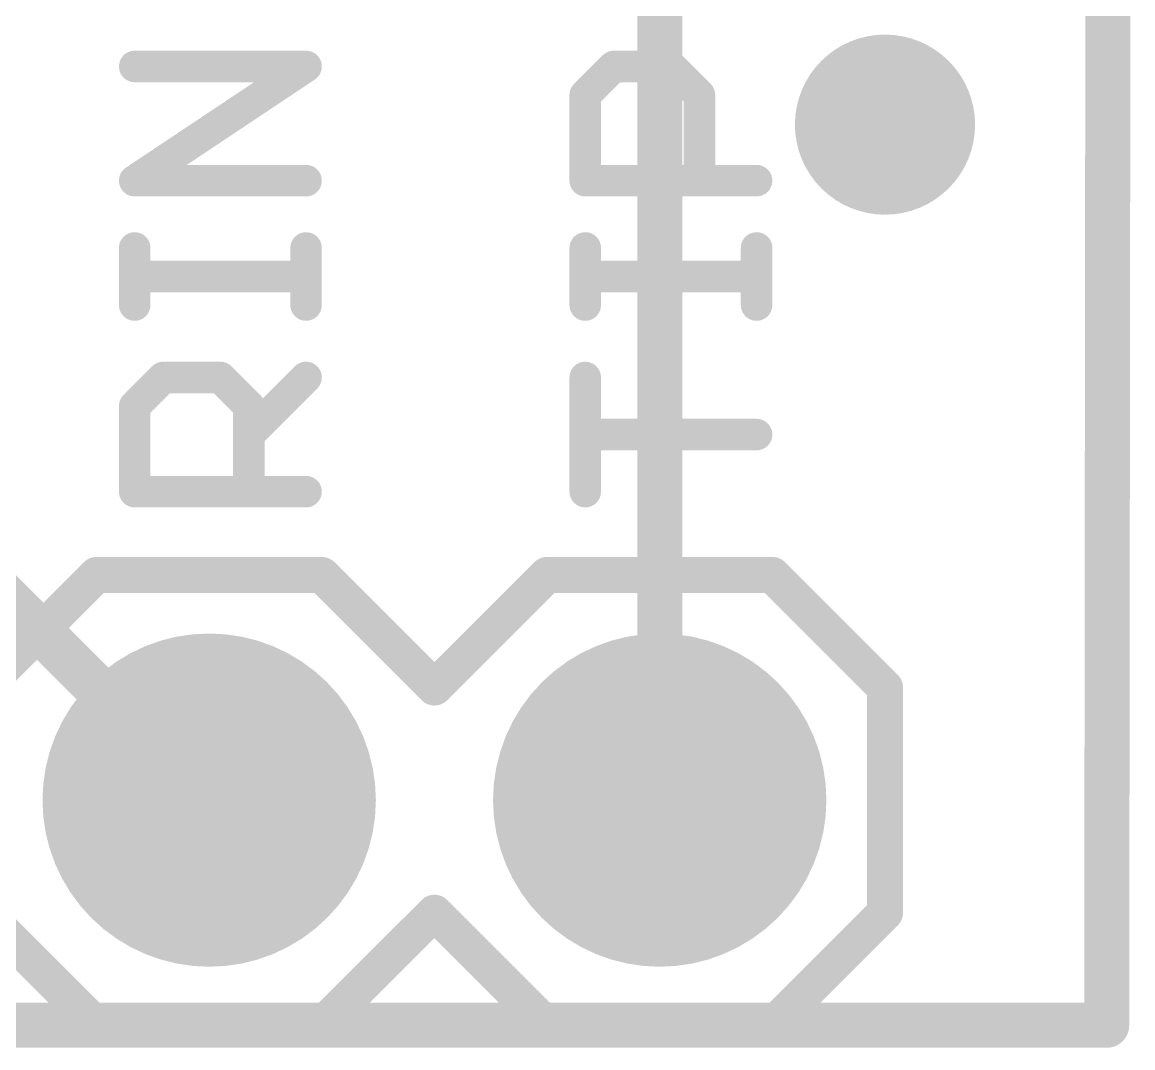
# Model space of a CAD drawing. Extents: x -3.8 to 12.8, y -11.4 to 17.9.
# Drawn here: x 6.57 to 12.83, y -0.13 to 5.66 of the extents above; entities that cross this region are included whole.
import ezdxf

# ---------------------------------------------------------------- set-up
doc = ezdxf.new("R2010")
doc.units = 0
for name, color, linetype in [('1', 12, 'CONTINUOUS'), ('16', 132, 'CONTINUOUS'), ('17', 110, 'CONTINUOUS'), ('18', 110, 'CONTINUOUS'), ('20', 53, 'CONTINUOUS'), ('21', 41, 'CONTINUOUS'), ('51', 53, 'CONTINUOUS')]:
    doc.layers.add(name, color=color, linetype=linetype)

# ---------------------------------------------------------------- blocks, each defined once
blk = doc.blocks.new('RECT')
blk.add_solid([(-0.5, -0.5), (0.5, -0.5), (-0.5, 0.5), (0.5, 0.5)])
blk = doc.blocks.new('ROUNDP')
at = {"const_width": 0.5}
blk.add_lwpolyline([(0, -0.25, 1), (0, 0.25, 1), (0, -0.25)], format="xyb", dxfattribs=at)
blk = doc.blocks.new('ROUNDV')
at = {"const_width": 0.5}
blk.add_lwpolyline([(0, -0.25, 1), (0, 0.25, 1), (0, -0.25)], format="xyb", dxfattribs=at)

msp = doc.modelspace()

# ---------------------------------------------------------------- linework, layer by layer
at = {"layer": '1'}
for points, const_width in [([(12.7, 17.78), (12.7, 0)], 0.2032), ([(10.16, 15.91), (10.16, 1.27)], 0.254), ([(6.223, 2.667), (7.62, 1.27)], 0.254), ([(12.7, 0), (0, 0)], 0.2032)]:
    msp.add_lwpolyline(points, dxfattribs=dict(at, const_width=const_width))
for points, const_width in [([(7.5751, 1.2251, 1), (7.6649, 1.3149)], 0.127), ([(10.0965, 1.27, 1), (10.2235, 1.27)], 0.127), ([(12.7, -0.0508, 1), (12.7, 0.0508)], 0.1016), ([(12.6492, 0, 1), (12.7508, 0)], 0.1016)]:
    msp.add_lwpolyline(points, format="xyb", dxfattribs=dict(at, const_width=const_width))
at = {"layer": '16', "const_width": 0.2032}
for points in [[(12.7, 17.78), (12.7, 0)], [(12.7, 0), (0, 0)]]:
    msp.add_lwpolyline(points, dxfattribs=at)
at = {"layer": '16', "const_width": 0.1016}
for points in [[(12.7, -0.0508, 1), (12.7, 0.0508)], [(12.6492, 0, 1), (12.7508, 0)]]:
    msp.add_lwpolyline(points, format="xyb", dxfattribs=at)
at = {"layer": '20', "const_width": 0.254}
for points in [[(12.68, 0), (12.7, 17.78)], [(0, 0), (12.68, 0)]]:
    msp.add_lwpolyline(points, dxfattribs=at)
at = {"layer": '20', "const_width": 0.127}
for points in [[(12.68, -0.0635, 1), (12.68, 0.0635)], [(12.6165, 0.0001, 1), (12.7435, -0.0001)]]:
    msp.add_lwpolyline(points, format="xyb", dxfattribs=at)
at = {"layer": '21'}
for points, const_width in [([(7.2001, 4.764), (8.1661, 5.408)], 0.1778), ([(8.1661, 5.408), (7.2001, 5.408)], 0.1778), ([(9.7401, 5.247), (9.9011, 5.408)], 0.1778), ([(9.9011, 5.408), (10.2231, 5.408)], 0.1778), ([(10.2231, 5.408), (10.3841, 5.247)], 0.1778), ([(9.7401, 4.764), (9.7401, 5.247)], 0.1778), ([(10.3841, 5.247), (10.3841, 4.764)], 0.1778), ([(8.1661, 4.764), (7.2001, 4.764)], 0.1778), ([(10.7061, 4.764), (9.7401, 4.764)], 0.1778), ([(7.2001, 4.0624), (7.2001, 4.3844)], 0.1778), ([(8.1661, 4.0624), (8.1661, 4.3844)], 0.1778), ([(9.7401, 4.0624), (9.7401, 4.3844)], 0.1778), ([(10.7061, 4.0624), (10.7061, 4.3844)], 0.1778), ([(8.1661, 4.2234), (7.2001, 4.2234)], 0.1778), ([(10.7061, 4.2234), (9.7401, 4.2234)], 0.1778), ([(7.2001, 3.4929), (7.3611, 3.6539)], 0.1778), ([(7.3611, 3.6539), (7.6831, 3.6539)], 0.1778), ([(7.6831, 3.6539), (7.8441, 3.4929)], 0.1778), ([(7.8441, 3.3319), (8.1661, 3.6539)], 0.1778), ([(9.7401, 3.0099), (9.7401, 3.6539)], 0.1778), ([(7.2001, 3.0099), (7.2001, 3.4929)], 0.1778), ([(7.8441, 3.4929), (7.8441, 3.0099)], 0.1778), ([(10.7061, 3.3319), (9.7401, 3.3319)], 0.1778), ([(8.1661, 3.0099), (7.2001, 3.0099)], 0.1778), ([(6.35, 1.905), (6.985, 2.54)], 0.2032), ([(6.985, 2.54), (8.255, 2.54)], 0.2032), ([(8.255, 2.54), (8.89, 1.905)], 0.2032), ([(9.525, 2.54), (8.89, 1.905)], 0.2032), ([(9.525, 2.54), (10.795, 2.54)], 0.2032), ([(10.795, 2.54), (11.43, 1.905)], 0.2032), ([(11.43, 1.905), (11.43, 0.635)], 0.2032), ([(6.985, 0), (6.35, 0.635)], 0.2032), ([(8.89, 0.635), (8.255, 0)], 0.2032), ([(8.89, 0.635), (9.525, 0)], 0.2032), ([(11.43, 0.635), (10.795, 0)], 0.2032), ([(8.255, 0), (6.985, 0)], 0.2032), ([(10.795, 0), (9.525, 0)], 0.2032)]:
    msp.add_lwpolyline(points, dxfattribs=dict(at, const_width=const_width))
for points, const_width in [([(7.2001, 5.4525, 1), (7.2001, 5.3636)], 0.0889), ([(8.1908, 5.371, 1), (8.1414, 5.445)], 0.0889), ([(8.1661, 5.3636, 1), (8.1661, 5.4525)], 0.0889), ([(9.9011, 5.4525, 1), (9.9011, 5.3636)], 0.0889), ([(9.9325, 5.3766, 1), (9.8697, 5.4394)], 0.0889), ([(10.2545, 5.4394, 1), (10.1917, 5.3766)], 0.0889), ([(10.2231, 5.3636, 1), (10.2231, 5.4525)], 0.0889), ([(9.7845, 5.247, 1), (9.6956, 5.247)], 0.0889), ([(9.7086, 5.2784, 1), (9.7715, 5.2156)], 0.0889), ([(10.4285, 5.247, 1), (10.3396, 5.247)], 0.0889), ([(10.3527, 5.2156, 1), (10.4155, 5.2784)], 0.0889), ([(7.1754, 4.801, 1), (7.2247, 4.727)], 0.0889), ([(7.2001, 4.8084, 1), (7.2001, 4.7195)], 0.0889), ([(8.1661, 4.7195, 1), (8.1661, 4.8084)], 0.0889), ([(9.7401, 4.8084, 1), (9.7401, 4.7195)], 0.0889), ([(10.7061, 4.7195, 1), (10.7061, 4.8084)], 0.0889), ([(9.6956, 4.764, 1), (9.7845, 4.764)], 0.0889), ([(10.3396, 4.764, 1), (10.4285, 4.764)], 0.0889), ([(7.2445, 4.3844, 1), (7.1556, 4.3844)], 0.0889), ([(8.2105, 4.3844, 1), (8.1217, 4.3844)], 0.0889), ([(9.7845, 4.3844, 1), (9.6956, 4.3844)], 0.0889), ([(10.7506, 4.3844, 1), (10.6617, 4.3844)], 0.0889), ([(7.2001, 4.2678, 1), (7.2001, 4.1789)], 0.0889), ([(8.1661, 4.1789, 1), (8.1661, 4.2678)], 0.0889), ([(9.7401, 4.2678, 1), (9.7401, 4.1789)], 0.0889), ([(10.7061, 4.1789, 1), (10.7061, 4.2678)], 0.0889), ([(7.1556, 4.0624, 1), (7.2445, 4.0624)], 0.0889), ([(8.1217, 4.0624, 1), (8.2105, 4.0624)], 0.0889), ([(9.6956, 4.0624, 1), (9.7845, 4.0624)], 0.0889), ([(10.6617, 4.0624, 1), (10.7506, 4.0624)], 0.0889), ([(7.3611, 3.6984, 1), (7.3611, 3.6095)], 0.0889), ([(7.3925, 3.6225, 1), (7.3297, 3.6853)], 0.0889), ([(7.7145, 3.6853, 1), (7.6517, 3.6225)], 0.0889), ([(7.6831, 3.6095, 1), (7.6831, 3.6984)], 0.0889), ([(8.1975, 3.6225, 1), (8.1347, 3.6853)], 0.0889), ([(9.7845, 3.6539, 1), (9.6956, 3.6539)], 0.0889), ([(7.2445, 3.4929, 1), (7.1556, 3.4929)], 0.0889), ([(7.8885, 3.4929, 1), (7.7996, 3.4929)], 0.0889), ([(7.1686, 3.5243, 1), (7.2315, 3.4615)], 0.0889), ([(7.8127, 3.4615, 1), (7.8755, 3.5243)], 0.0889), ([(7.8127, 3.3633, 1), (7.8755, 3.3005)], 0.0889), ([(9.7401, 3.3764, 1), (9.7401, 3.2875)], 0.0889), ([(10.7061, 3.2875, 1), (10.7061, 3.3764)], 0.0889), ([(7.2001, 3.0543, 1), (7.2001, 2.9655)], 0.0889), ([(8.1661, 2.9655, 1), (8.1661, 3.0543)], 0.0889), ([(7.1556, 3.0099, 1), (7.2445, 3.0099)], 0.0889), ([(7.7996, 3.0099, 1), (7.8885, 3.0099)], 0.0889), ([(9.6956, 3.0099, 1), (9.7845, 3.0099)], 0.0889), ([(6.985, 2.5908, 1), (6.985, 2.4892)], 0.1016), ([(7.0209, 2.5041, 1), (6.9491, 2.5759)], 0.1016), ([(8.2909, 2.5759, 1), (8.2191, 2.5041)], 0.1016), ([(8.255, 2.4892, 1), (8.255, 2.5908)], 0.1016), ([(9.525, 2.5908, 1), (9.525, 2.4892)], 0.1016), ([(9.5609, 2.5041, 1), (9.4891, 2.5759)], 0.1016), ([(10.8309, 2.5759, 1), (10.7591, 2.5041)], 0.1016), ([(10.795, 2.4892, 1), (10.795, 2.5908)], 0.1016), ([(11.4808, 1.905, 1), (11.3792, 1.905)], 0.1016), ([(8.8541, 1.9409, 1), (8.9259, 1.8691)], 0.1016), ([(8.8541, 1.8691, 1), (8.9259, 1.9409)], 0.1016), ([(11.3941, 1.8691, 1), (11.4659, 1.9409)], 0.1016), ([(8.9259, 0.6709, 1), (8.8541, 0.5991)], 0.1016), ([(8.9259, 0.5991, 1), (8.8541, 0.6709)], 0.1016), ([(11.4659, 0.5991, 1), (11.3941, 0.6709)], 0.1016), ([(11.3792, 0.635, 1), (11.4808, 0.635)], 0.1016), ([(6.985, 0.0508, 1), (6.985, -0.0508)], 0.1016), ([(6.9491, -0.0359, 1), (7.0209, 0.0359)], 0.1016), ([(8.2191, 0.0359, 1), (8.2909, -0.0359)], 0.1016), ([(8.255, -0.0508, 1), (8.255, 0.0508)], 0.1016), ([(9.525, 0.0508, 1), (9.525, -0.0508)], 0.1016), ([(9.4891, -0.0359, 1), (9.5609, 0.0359)], 0.1016), ([(10.7591, 0.0359, 1), (10.8309, -0.0359)], 0.1016), ([(10.795, -0.0508, 1), (10.795, 0.0508)], 0.1016)]:
    msp.add_lwpolyline(points, format="xyb", dxfattribs=dict(at, const_width=const_width))

# ---------------------------------------------------------------- block references
at = {"layer": '17', "xscale": 1.8796, "yscale": 1.8796, "rotation": 90}
for p in [(7.62, 1.27), (7.62, 1.27), (10.16, 1.27), (10.16, 1.27)]:
    msp.add_blockref('ROUNDP', p, dxfattribs=at)
at = {"layer": '18', "xscale": 1.016, "yscale": 1.016}
msp.add_blockref('ROUNDV', (11.43, 5.08), dxfattribs=at)
msp.add_blockref('ROUNDV', (11.43, 5.08), dxfattribs=at)
at = {"layer": '51', "xscale": 0.508, "yscale": 0.508}
for p in [(7.62, 1.27), (10.16, 1.27)]:
    msp.add_blockref('RECT', p, dxfattribs=at)

doc.saveas('drawing.dxf')
